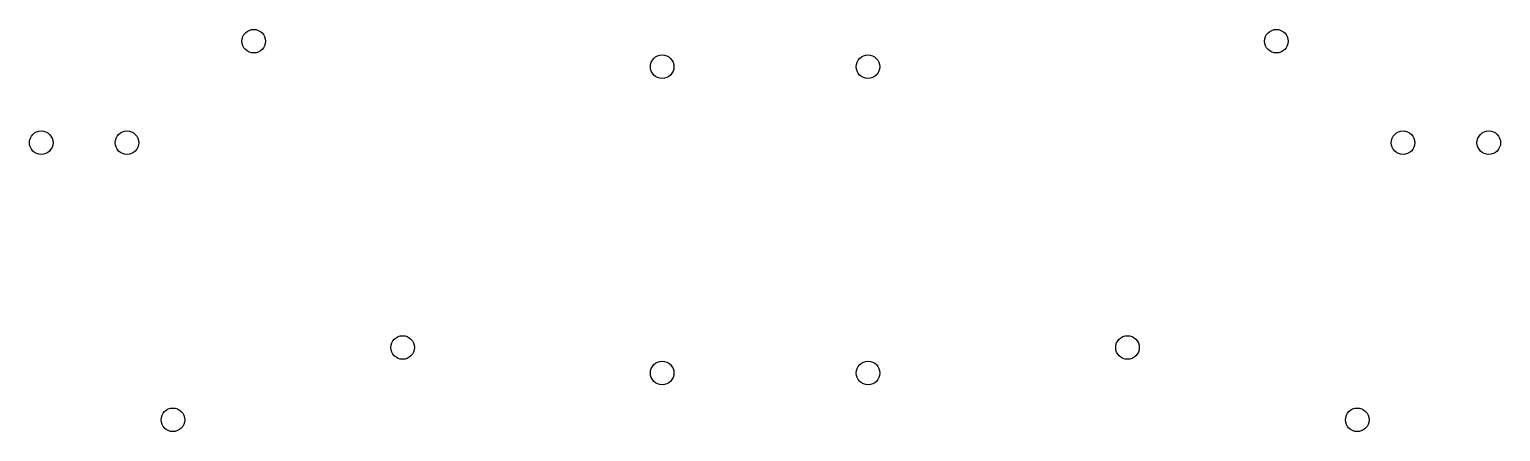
# Model space of a CAD drawing. Extents: x 71 to 346, y -149 to -74.
import ezdxf

# ---------------------------------------------------------------- set-up
doc = ezdxf.new("R2010")
doc.units = 0
doc.layers.add('BLACK', color=7, linetype='CONTINUOUS')

msp = doc.modelspace()

# ---------------------------------------------------------------- linework, layer by layer
at = {"layer": 'BLACK'}
for centre in [(113.182, -75.9587), (303.972, -75.9587), (189.382, -80.7212), (227.772, -80.7212), (73.5324, -94.9), (89.5324, -94.9), (327.596, -94.9), (343.596, -94.9), (140.964, -133.109), (276.19, -133.109), (189.382, -137.871), (227.797, -137.871), (98.1011, -146.602), (319.053, -146.602)]:
    msp.add_circle(centre, 2.2, dxfattribs=at)

doc.saveas('drawing.dxf')
